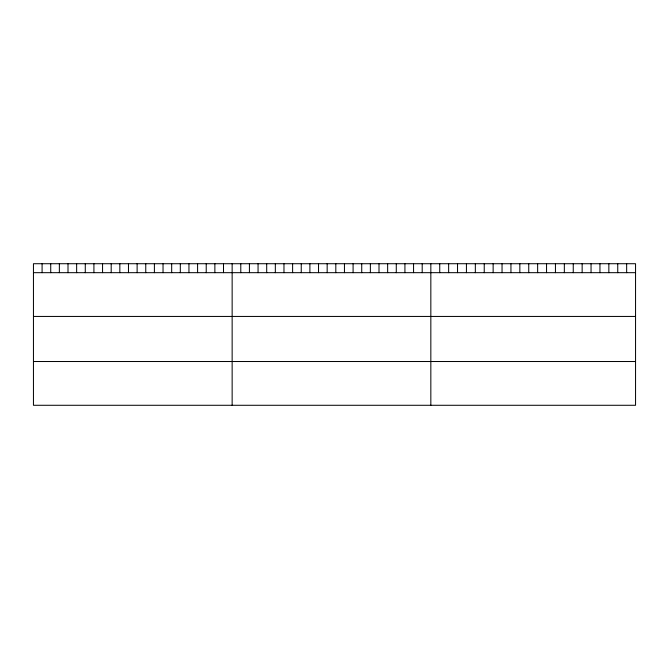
<?xml version="1.0" encoding="UTF-8"?>
<svg xmlns="http://www.w3.org/2000/svg" width="669" height="669" viewBox="0 0 669 669"><rect width="100%" height="100%" fill="white"/><g stroke="black" fill="none" stroke-linecap="round" stroke-linejoin="round"><path stroke-width="1" d="M635.55 272.676L635.55 405.28L33.45 405.28L33.45 263.72L635.55 263.72L635.55 272.676L33.45 272.676M33.45 316.437L635.55 316.437M33.45 361.519L635.55 361.519M626.652 263.72L626.652 272.676M617.746 263.72L617.746 272.676M608.849 263.72L608.849 272.676M599.951 263.72L599.951 272.676M591.045 263.72L591.045 272.676M582.147 263.72L582.147 272.676M573.249 263.72L573.249 272.676M564.343 263.72L564.343 272.676M555.446 263.72L555.446 272.676M546.548 263.72L546.548 272.676M537.642 263.72L537.642 272.676M528.744 263.72L528.744 272.676M519.838 263.72L519.838 272.676M510.94 263.72L510.94 272.676M502.043 263.72L502.043 272.676M493.137 263.72L493.137 272.676M484.239 263.72L484.239 272.676M475.341 263.72L475.341 272.676M466.435 263.72L466.435 272.676M457.537 263.72L457.537 272.676M448.64 263.72L448.64 272.676M439.734 263.72L439.734 272.676M430.836 263.72L430.836 405.28M422.198 263.72L422.198 272.676M413.559 263.72L413.559 272.676M404.921 263.72L404.921 272.676M396.282 263.72L396.282 272.676M387.644 263.72L387.644 272.676M379.005 263.72L379.005 272.676M370.367 263.72L370.367 272.676M361.728 263.72L361.728 272.676M353.09 263.72L353.09 272.676M344.451 263.72L344.451 272.676M335.813 263.72L335.813 272.676M327.166 263.72L327.166 272.676M318.528 263.72L318.528 272.676M309.889 263.72L309.889 272.676M301.251 263.72L301.251 272.676M292.612 263.72L292.612 272.676M283.974 263.72L283.974 272.676M275.335 263.72L275.335 272.676M266.697 263.72L266.697 272.676M258.058 263.72L258.058 272.676M249.42 263.72L249.42 272.676M240.781 263.72L240.781 272.676M232.143 263.72L232.143 405.28M223.505 263.72L223.505 272.676M214.866 263.72L214.866 272.676M206.228 263.72L206.228 272.676M197.589 263.72L197.589 272.676M188.951 263.72L188.951 272.676M180.312 263.72L180.312 272.676M171.674 263.72L171.674 272.676M163.035 263.72L163.035 272.676M154.397 263.72L154.397 272.676M145.758 263.72L145.758 272.676M137.12 263.72L137.12 272.676M128.473 263.72L128.473 272.676M119.835 263.72L119.835 272.676M111.196 263.72L111.196 272.676M102.558 263.72L102.558 272.676M93.919 263.72L93.919 272.676M85.281 263.72L85.281 272.676M76.642 263.72L76.642 272.676M68.004 263.72L68.004 272.676M59.365 263.72L59.365 272.676M50.727 263.72L50.727 272.676M42.088 263.72L42.088 272.676"/></g></svg>
